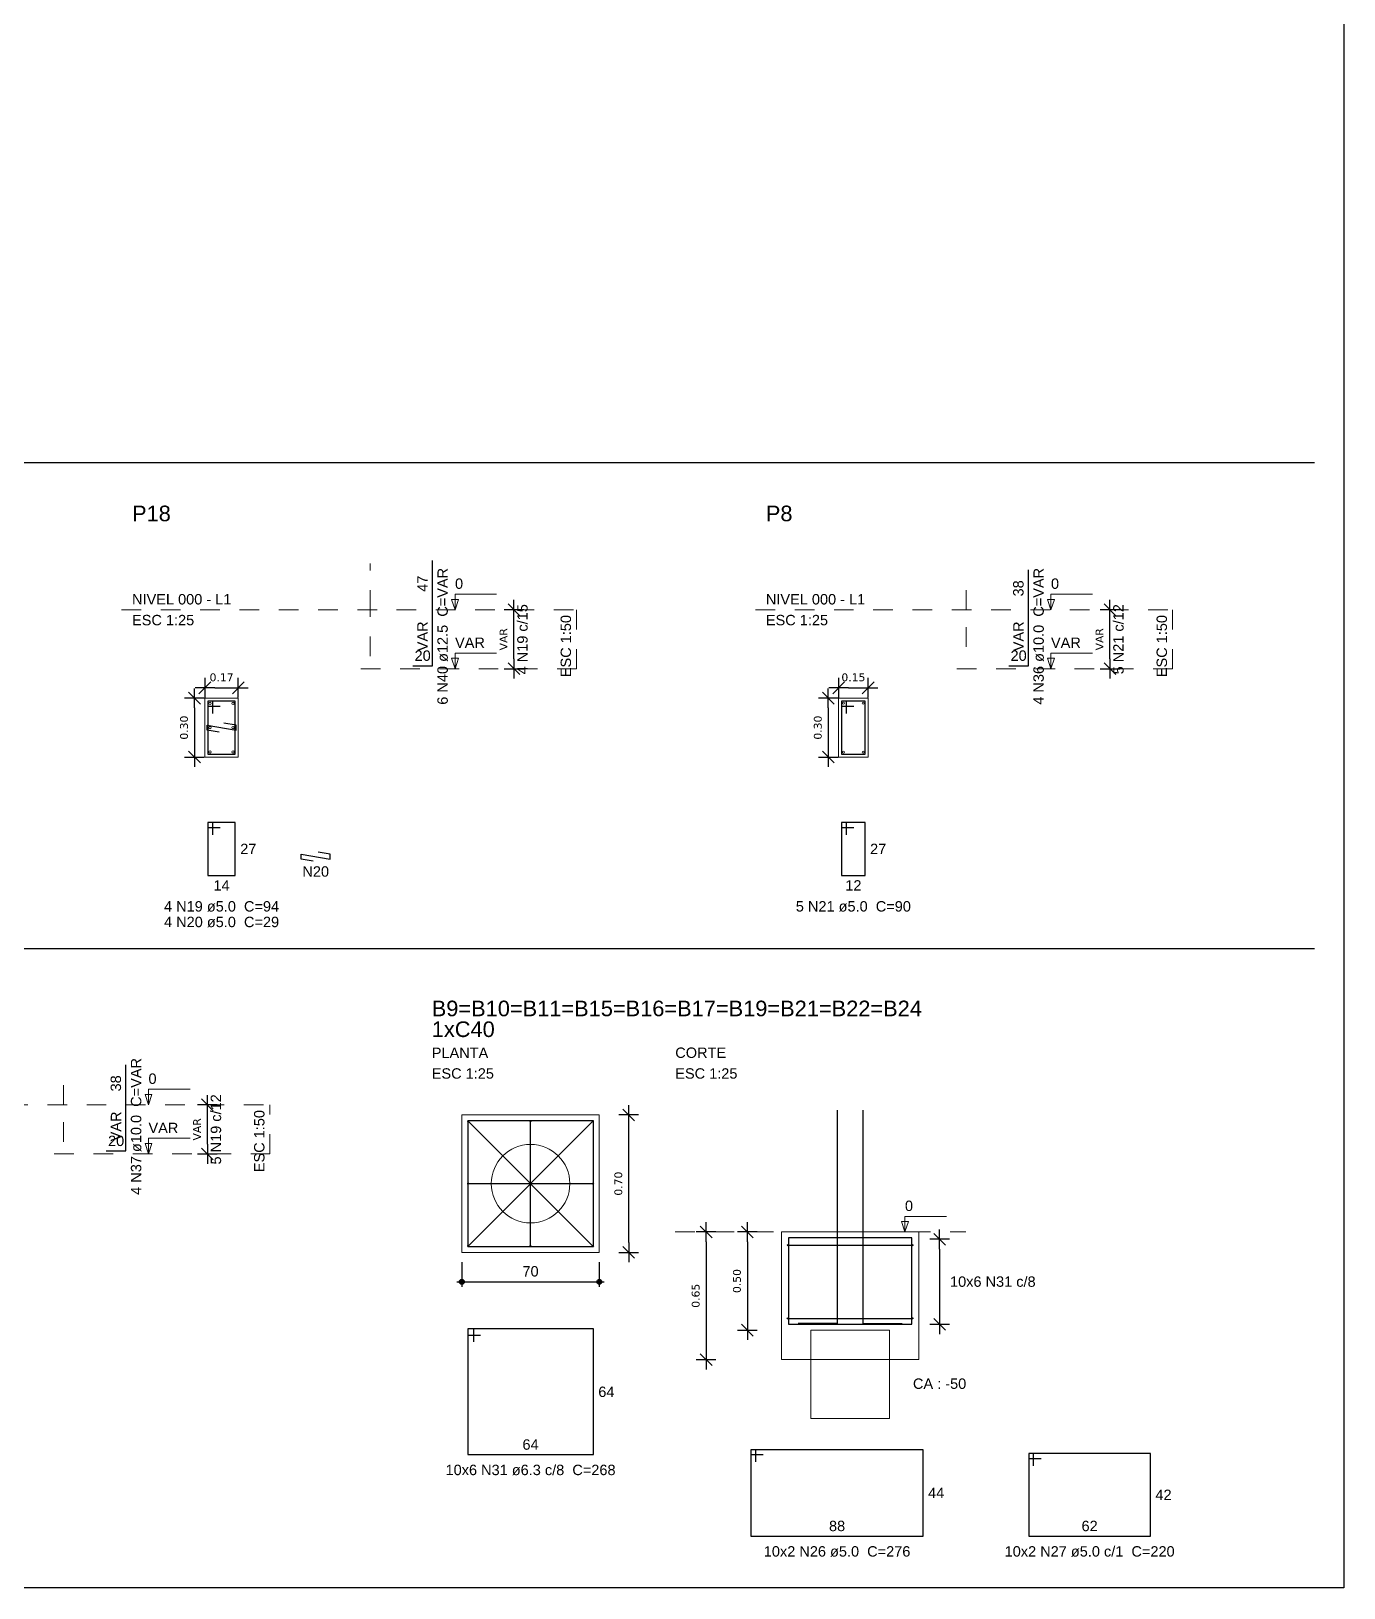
# Model space of a CAD drawing. Extents: x 25 to 1028, y -81 to 176.
# Drawn here: x 877.04 to 883.72, y -15.69 to -7.76 of the extents above; entities that cross this region are included whole.
import ezdxf

# ---------------------------------------------------------------- set-up
doc = ezdxf.new("R2010")
doc.units = 0
doc.header["$LTSCALE"] = 0.3
doc.header["$PDSIZE"] = 0.1
doc.linetypes.add('DOT2', pattern=[3.175, 0, -3.175])
doc.layers.get('0').update_dxf_attribs({"linetype": 'CONTINUOUS'})
doc.layers.get('Defpoints').update_dxf_attribs({"linetype": 'CONTINUOUS'})
doc.layers.add('ARQ-CTA-1_025', color=1, linetype='CONTINUOUS')
for name, color, linetype, lineweight in [('DT-Barras na forma', 2, 'CONTINUOUS', 30), ('DT-Barras no corte', 5, 'CONTINUOUS', 5), ('DT-Barras rebatidas', 2, 'CONTINUOUS', 30), ('DT-Forma', 5, 'CONTINUOUS', 5), ('DT-Pontilhado', 9, 'DOT2', 5), ('DT-Textos', 7, 'CONTINUOUS', 5), ('DT-Título', 3, 'CONTINUOUS', 20), ('LC-Estacas dos blocos', 1, 'CONTINUOUS', 20)]:
    doc.layers.add(name, color=color, linetype=linetype, lineweight=lineweight)
doc.layers.add('VPort', color=45, linetype='CONTINUOUS', plot=False)
doc.styles.add('Arial', font='arial.ttf')
doc.styles.add('FNDE Texto Cota 0025', font='verdana.ttf', dxfattribs={"height": 0.04})
doc.dimstyles.new('FNDE 1-0025', dxfattribs={"dimscale": 5, "dimtxt": 0.04, "dimasz": 0.01, "dimexe": 0.15, "dimexo": 0.15, "dimgap": 0.005, "dimtad": 1, "dimzin": 1, "dimdsep": 46, "dimtxsty": 'FNDE Texto Cota 0025', "dimblk": 'tic', "dimcen": 0.015, "dimdle": 0.15, "dimse1": 1, "dimse2": 1, "dimclrd": 251, "dimclre": 251, "dimclrt": 256, "dimaunit": 1, "dimadec": 3, "dimazin": 0, "dimtfac": 1, "dimtix": 1, "dimtmove": 2, "dimatfit": 3, "dimfxl": 0.15, "dimtvp": 1, "dimtolj": 1, "dimtzin": 0, "dimarcsym": 0})

# ---------------------------------------------------------------- blocks, each defined once
blk = doc.blocks.new('tic')
at = {"color": 251}
for p, q in [((-1, 0), (1, 0)), ((0, -1), (0, 1))]:
    blk.add_line(p, q, dxfattribs=at)
blk.add_line((-0.6, -0.6), (0.6, 0.6))
blk = doc.blocks.new('*D687')
at = {"layer": 'ARQ-CTA-1_025', "color": 251, "lineweight": -2}
blk.add_line((877.8706, -11.208), (877.8706, -11.408), dxfattribs=at)
at = {"layer": 'Defpoints', "color": 0}
for p in [(877.9236, -11.158), (877.8706, -11.458), (877.9236, -11.458)]:
    blk.add_point(p, dxfattribs=at)
at = {"layer": 'ARQ-CTA-1_025', "color": 251, "lineweight": -2, "xscale": 0.05, "yscale": 0.05, "zscale": 0.05}
for p, rotation in [((877.8706, -11.158), 90), ((877.8706, -11.458), 270)]:
    blk.add_blockref('tic', p, dxfattribs=dict(at, rotation=rotation))
at = {"layer": 'ARQ-CTA-1_025', "insert": (877.8177, -11.308), "char_height": 0.04, "attachment_point": 5, "rotation": 90, "style": 'FNDE Texto Cota 0025'}
blk.add_mtext('\\A1;0.30', dxfattribs=at)
blk = doc.blocks.new('*D688')
at = {"layer": 'ARQ-CTA-1_025', "color": 251, "lineweight": -2}
blk.add_line((877.9736, -11.1051), (878.0436, -11.1051), dxfattribs=at)
at = {"layer": 'Defpoints', "color": 0}
for p in [(877.9236, -11.158), (878.0936, -11.1051), (878.0936, -11.158)]:
    blk.add_point(p, dxfattribs=at)
at = {"layer": 'ARQ-CTA-1_025', "color": 251, "lineweight": -2, "xscale": 0.05, "yscale": 0.05, "zscale": 0.05, "rotation": 180}
blk.add_blockref('tic', (877.9236, -11.1051), dxfattribs=at)
at = {"layer": 'ARQ-CTA-1_025', "color": 251, "lineweight": -2, "xscale": 0.05, "yscale": 0.05, "zscale": 0.05}
blk.add_blockref('tic', (878.0936, -11.1051), dxfattribs=at)
at = {"layer": 'ARQ-CTA-1_025', "insert": (878.0086, -11.0521), "char_height": 0.04, "attachment_point": 5, "style": 'FNDE Texto Cota 0025'}
blk.add_mtext('\\A1;0.17', dxfattribs=at)
blk = doc.blocks.new('*D689')
at = {"layer": 'ARQ-CTA-1_025', "color": 251, "lineweight": -2}
blk.add_line((879.497, -10.9579), (879.497, -10.7579), dxfattribs=at)
at = {"layer": 'Defpoints', "color": 0}
for p in [(879.497, -10.7079), (879.55, -10.7079), (879.55, -11.0079)]:
    blk.add_point(p, dxfattribs=at)
at = {"layer": 'ARQ-CTA-1_025', "color": 251, "lineweight": -2, "xscale": 0.05, "yscale": 0.05, "zscale": 0.05}
for p, rotation in [((879.497, -10.7079), 90), ((879.497, -11.0079), 270)]:
    blk.add_blockref('tic', p, dxfattribs=dict(at, rotation=rotation))
at = {"layer": 'ARQ-CTA-1_025', "insert": (879.4441, -10.8579), "char_height": 0.04, "attachment_point": 5, "rotation": 90, "style": 'FNDE Texto Cota 0025'}
blk.add_mtext('\\A1;VAR', dxfattribs=at)
blk = doc.blocks.new('*D690')
at = {"layer": 'ARQ-CTA-1_025', "color": 251, "lineweight": -2}
blk.add_line((881.0971, -11.208), (881.0971, -11.408), dxfattribs=at)
at = {"layer": 'Defpoints', "color": 0}
for p in [(881.1501, -11.158), (881.0971, -11.458), (881.1501, -11.458)]:
    blk.add_point(p, dxfattribs=at)
at = {"layer": 'ARQ-CTA-1_025', "color": 251, "lineweight": -2, "xscale": 0.05, "yscale": 0.05, "zscale": 0.05}
for p, rotation in [((881.0971, -11.158), 90), ((881.0971, -11.458), 270)]:
    blk.add_blockref('tic', p, dxfattribs=dict(at, rotation=rotation))
at = {"layer": 'ARQ-CTA-1_025', "insert": (881.0442, -11.308), "char_height": 0.04, "attachment_point": 5, "rotation": 90, "style": 'FNDE Texto Cota 0025'}
blk.add_mtext('\\A1;0.30', dxfattribs=at)
blk = doc.blocks.new('*D691')
at = {"layer": 'ARQ-CTA-1_025', "color": 251, "lineweight": -2}
blk.add_line((881.2001, -11.1051), (881.2501, -11.1051), dxfattribs=at)
at = {"layer": 'Defpoints', "color": 0}
for p in [(881.1501, -11.158), (881.3001, -11.1051), (881.3001, -11.158)]:
    blk.add_point(p, dxfattribs=at)
at = {"layer": 'ARQ-CTA-1_025', "color": 251, "lineweight": -2, "xscale": 0.05, "yscale": 0.05, "zscale": 0.05, "rotation": 180}
blk.add_blockref('tic', (881.1501, -11.1051), dxfattribs=at)
at = {"layer": 'ARQ-CTA-1_025', "color": 251, "lineweight": -2, "xscale": 0.05, "yscale": 0.05, "zscale": 0.05}
blk.add_blockref('tic', (881.3001, -11.1051), dxfattribs=at)
at = {"layer": 'ARQ-CTA-1_025', "insert": (881.2251, -11.0521), "char_height": 0.04, "attachment_point": 5, "style": 'FNDE Texto Cota 0025'}
blk.add_mtext('\\A1;0.15', dxfattribs=at)
blk = doc.blocks.new('*D692')
at = {"layer": 'ARQ-CTA-1_025', "color": 251, "lineweight": -2}
blk.add_line((882.5312, -10.9579), (882.5312, -10.7579), dxfattribs=at)
at = {"layer": 'Defpoints', "color": 0}
for p in [(882.5312, -10.7079), (882.5841, -10.7079), (882.5841, -11.0079)]:
    blk.add_point(p, dxfattribs=at)
at = {"layer": 'ARQ-CTA-1_025', "color": 251, "lineweight": -2, "xscale": 0.05, "yscale": 0.05, "zscale": 0.05}
for p, rotation in [((882.5312, -10.7079), 90), ((882.5312, -11.0079), 270)]:
    blk.add_blockref('tic', p, dxfattribs=dict(at, rotation=rotation))
at = {"layer": 'ARQ-CTA-1_025', "insert": (882.4782, -10.8579), "char_height": 0.04, "attachment_point": 5, "rotation": 90, "style": 'FNDE Texto Cota 0025'}
blk.add_mtext('\\A1;VAR', dxfattribs=at)
blk = doc.blocks.new('*D717')
at = {"layer": 'ARQ-CTA-1_025', "color": 251, "lineweight": -2}
blk.add_line((877.9366, -13.4289), (877.9366, -13.2789), dxfattribs=at)
at = {"layer": 'Defpoints', "color": 0}
for p in [(877.9366, -13.2289), (877.9896, -13.2289), (877.9896, -13.4789)]:
    blk.add_point(p, dxfattribs=at)
at = {"layer": 'ARQ-CTA-1_025', "color": 251, "lineweight": -2, "xscale": 0.05, "yscale": 0.05, "zscale": 0.05}
for p, rotation in [((877.9366, -13.2289), 90), ((877.9366, -13.4789), 270)]:
    blk.add_blockref('tic', p, dxfattribs=dict(at, rotation=rotation))
at = {"layer": 'ARQ-CTA-1_025', "insert": (877.8837, -13.3539), "char_height": 0.04, "attachment_point": 5, "rotation": 90, "style": 'FNDE Texto Cota 0025'}
blk.add_mtext('\\A1;VAR', dxfattribs=at)
blk = doc.blocks.new('*D718')
at = {"layer": 'ARQ-CTA-1_025', "color": 251, "lineweight": -2}
blk.add_line((880.0816, -13.9303), (880.0816, -13.3303), dxfattribs=at)
at = {"layer": 'Defpoints', "color": 0}
for p in [(879.9316, -13.2803), (880.0816, -13.2803), (879.9316, -13.9803)]:
    blk.add_point(p, dxfattribs=at)
at = {"layer": 'ARQ-CTA-1_025', "color": 251, "lineweight": -2, "xscale": 0.05, "yscale": 0.05, "zscale": 0.05}
for p, rotation in [((880.0816, -13.2803), 90), ((880.0816, -13.9803), 270)]:
    blk.add_blockref('tic', p, dxfattribs=dict(at, rotation=rotation))
at = {"layer": 'ARQ-CTA-1_025', "insert": (880.0286, -13.6303), "char_height": 0.04, "attachment_point": 5, "rotation": 90, "style": 'FNDE Texto Cota 0025'}
blk.add_mtext('\\A1;0.70', dxfattribs=at)
blk = doc.blocks.new('*D719')
at = {"layer": 'ARQ-CTA-1_025', "color": 251, "lineweight": -2}
blk.add_line((880.6854, -13.9262), (880.6854, -14.3262), dxfattribs=at)
at = {"layer": 'Defpoints', "color": 0}
for p in [(880.8584, -13.8762), (880.6854, -14.3762), (880.8584, -14.3762)]:
    blk.add_point(p, dxfattribs=at)
at = {"layer": 'ARQ-CTA-1_025', "color": 251, "lineweight": -2, "xscale": 0.05, "yscale": 0.05, "zscale": 0.05}
for p, rotation in [((880.6854, -13.8762), 90), ((880.6854, -14.3762), 270)]:
    blk.add_blockref('tic', p, dxfattribs=dict(at, rotation=rotation))
at = {"layer": 'ARQ-CTA-1_025', "insert": (880.6325, -14.1262), "char_height": 0.04, "attachment_point": 5, "rotation": 90, "style": 'FNDE Texto Cota 0025'}
blk.add_mtext('\\A1;0.50', dxfattribs=at)
blk = doc.blocks.new('*D720')
at = {"layer": 'ARQ-CTA-1_025', "color": 251, "lineweight": -2}
blk.add_line((880.4754, -13.9262), (880.4754, -14.4762), dxfattribs=at)
at = {"layer": 'Defpoints', "color": 0}
for p in [(880.8584, -13.8762), (880.4754, -14.5262), (880.8584, -14.5262)]:
    blk.add_point(p, dxfattribs=at)
at = {"layer": 'ARQ-CTA-1_025', "color": 251, "lineweight": -2, "xscale": 0.05, "yscale": 0.05, "zscale": 0.05}
for p, rotation in [((880.4754, -13.8762), 90), ((880.4754, -14.5262), 270)]:
    blk.add_blockref('tic', p, dxfattribs=dict(at, rotation=rotation))
at = {"layer": 'ARQ-CTA-1_025', "insert": (880.4225, -14.2012), "char_height": 0.04, "attachment_point": 5, "rotation": 90, "style": 'FNDE Texto Cota 0025'}
blk.add_mtext('\\A1;0.65', dxfattribs=at)
blk = doc.blocks.new('*D721')
at = {"layer": 'ARQ-CTA-1_025', "color": 251, "lineweight": -2}
blk.add_line((881.6643, -13.9637), (881.6643, -14.2962), dxfattribs=at)
at = {"layer": 'Defpoints', "color": 0}
for p in [(881.5584, -13.9137), (881.5584, -14.3462), (881.6643, -14.3462)]:
    blk.add_point(p, dxfattribs=at)
at = {"layer": 'ARQ-CTA-1_025', "color": 251, "lineweight": -2, "xscale": 0.05, "yscale": 0.05, "zscale": 0.05}
for p, rotation in [((881.6643, -13.9137), 90), ((881.6643, -14.3462), 270)]:
    blk.add_blockref('tic', p, dxfattribs=dict(at, rotation=rotation))

msp = doc.modelspace()

# ---------------------------------------------------------------- linework, layer by layer
at = {"layer": 'ARQ-CTA-1_025'}
for p, q in [((879.23157192, -14.03034212), (879.23157192, -14.15534212)), ((879.93157192, -14.03034212), (879.93157192, -14.15534212)), ((879.20657192, -14.13034212), (879.95657192, -14.13034212))]:
    msp.add_line(p, q, dxfattribs=at)
at = {"layer": 'ARQ-CTA-1_025', "const_width": 0.0125}
for points in [[(879.23782192, -14.13034212, 1), (879.22532192, -14.13034212, 1)], [(879.93782192, -14.13034212, 1), (879.92532192, -14.13034212, 1)]]:
    msp.add_lwpolyline(points, format="xyb", close=True, dxfattribs=at)
at = {"layer": 'ARQ-CTA-1_025'}
for centre in [(879.23157192, -14.13034212), (879.93157192, -14.13034212)]:
    msp.add_circle(centre, 0.0125, dxfattribs=at)
at = {"layer": 'DT-Barras na forma'}
for p, q in [((877.96357676, -11.17302211), (877.93857676, -11.17302212)), ((877.93857676, -11.17302212), (877.93857676, -11.44302212)), ((878.07857685, -11.17302212), (877.93857685, -11.17302217)), ((877.93857685, -11.17302217), (877.93857685, -11.19802217)), ((877.96357674, -11.23552211), (877.96357676, -11.17302211)), ((878.07857676, -11.44302212), (878.07857685, -11.17302212)), ((881.19006608, -11.17302211), (881.16506608, -11.17302212)), ((881.16506608, -11.17302212), (881.16506609, -11.44302212)), ((881.28506618, -11.17302212), (881.16506618, -11.17302216)), ((881.16506618, -11.17302216), (881.16506618, -11.19802216)), ((881.19006606, -11.23552211), (881.19006608, -11.17302211)), ((881.28506609, -11.44302212), (881.28506618, -11.17302212)), ((877.93857685, -11.19802217), (878.00107685, -11.19802217)), ((881.16506618, -11.19802216), (881.22756618, -11.19802216)), ((877.93482657, -11.32052212), (877.93482658, -11.29552212)), ((877.99644774, -11.33096636), (877.93482657, -11.32052212)), ((877.93482658, -11.29552212), (878.08232657, -11.32052217)), ((878.08232658, -11.29552217), (878.02070541, -11.28507792)), ((878.08232657, -11.32052217), (878.08232658, -11.29552217)), ((877.93857676, -11.44302212), (878.07857676, -11.44302212)), ((881.16506609, -11.44302212), (881.28506609, -11.44302212)), ((879.26407192, -13.31284212), (879.89907192, -13.94784212)), ((879.26407192, -13.94784212), (879.89907192, -13.31284212)), ((879.58157192, -13.94784212), (879.58157192, -13.31284212)), ((879.26407192, -13.63034212), (879.89907192, -13.63034212)), ((880.89152192, -13.94369837), (881.52522192, -13.94369837)), ((881.52207192, -13.90619837), (880.89467192, -13.90619837)), ((880.89467192, -13.90619837), (880.89467192, -14.34619837)), ((881.52207192, -14.34619837), (881.52207192, -13.90619837)), ((880.89152192, -14.31619837), (881.52522192, -14.31619837)), ((880.89467192, -14.34619837), (881.52207192, -14.34619837))]:
    msp.add_line(p, q, dxfattribs=at)
msp.add_lwpolyline([(879.26157192, -13.31034212), (879.26157192, -13.95034212), (879.90157192, -13.95034212), (879.90157192, -13.31034212), (879.26157192, -13.31034212)], close=True, dxfattribs=at)
for centre, radius in [((879.26407192, -13.31284212), 0.0025), ((879.58157192, -13.31284212), 0.0025), ((879.89907192, -13.31284212), 0.0025), ((879.26407192, -13.63034212), 0.0025), ((879.89907192, -13.63034212), 0.0025), ((879.26407192, -13.94784212), 0.0025), ((879.58157192, -13.94784212), 0.0025), ((879.89907192, -13.94784212), 0.0025), ((880.89152192, -13.94369837), 0.00315), ((881.52522192, -13.94369837), 0.00315), ((880.89152192, -14.31619837), 0.00315), ((880.89467192, -14.34619837), 0.0001), ((880.89467192, -14.34619837), 0.0001), ((881.52522192, -14.31619837), 0.00315)]:
    msp.add_circle(centre, radius, dxfattribs=at)
at = {"layer": 'DT-Barras no corte'}
for centre, radius in [((877.94982674, -11.18427211), 0.00625), ((878.06732674, -11.18427211), 0.00625), ((881.17506606, -11.18302211), 0.005), ((881.27506606, -11.18302211), 0.005), ((877.94982674, -11.30802211), 0.00625), ((878.06732674, -11.30802211), 0.00625), ((877.94982674, -11.43177211), 0.00625), ((878.06732674, -11.43177211), 0.00625), ((881.17506606, -11.43302211), 0.005), ((881.27506606, -11.43302211), 0.005)]:
    msp.add_circle(centre, radius, dxfattribs=at)
at = {"layer": 'DT-Barras rebatidas'}
for p, q in [((879.08225558, -10.69294711), (879.08225566, -10.45751895)), ((882.11639116, -10.69294711), (882.11639122, -10.50460459)), ((879.08225549, -10.99294711), (879.08225558, -10.69294711)), ((882.11639106, -10.99294711), (882.11639116, -10.69294711)), ((878.98225549, -10.99294711), (879.08225549, -10.99294711)), ((882.01639106, -10.99294711), (882.11639106, -10.99294711)), ((877.96357676, -11.79072211), (877.93857676, -11.79072212)), ((877.93857676, -11.79072212), (877.93857676, -12.06072212)), ((878.07857685, -11.79072212), (877.93857685, -11.79072217)), ((877.93857685, -11.79072217), (877.93857685, -11.81572217)), ((877.96357674, -11.85322211), (877.96357676, -11.79072211)), ((878.07857676, -12.06072212), (878.07857685, -11.79072212)), ((881.19006608, -11.79072211), (881.16506608, -11.79072212)), ((881.16506608, -11.79072212), (881.16506609, -12.06072212)), ((881.28506618, -11.79072212), (881.16506618, -11.79072216)), ((881.16506618, -11.79072216), (881.16506618, -11.81572216)), ((881.19006606, -11.85322211), (881.19006608, -11.79072211)), ((881.28506609, -12.06072212), (881.28506618, -11.79072212)), ((877.93857685, -11.81572217), (878.00107685, -11.81572217)), ((881.16506618, -11.81572216), (881.22756618, -11.81572216)), ((878.41408057, -11.97793462), (878.41408058, -11.95293462)), ((878.41408058, -11.95293462), (878.56158057, -11.97793467)), ((878.56158058, -11.95293467), (878.49995941, -11.94249042)), ((878.56158057, -11.97793467), (878.56158058, -11.95293467)), ((878.47570174, -11.98837886), (878.41408057, -11.97793462)), ((877.93857676, -12.06072212), (878.07857676, -12.06072212)), ((881.16506609, -12.06072212), (881.28506609, -12.06072212)), ((877.52183613, -13.21386712), (877.52183619, -13.0255246)), ((877.52183605, -13.46386712), (877.52183613, -13.21386712)), ((877.42183605, -13.46386712), (877.52183605, -13.46386712)), ((879.29307194, -14.37034212), (879.26157194, -14.37034214)), ((879.26157194, -14.37034214), (879.26157195, -15.01034214)), ((879.90157216, -14.37034214), (879.26157216, -14.37034236)), ((879.26157216, -14.37034236), (879.26157216, -14.40184236)), ((879.26157216, -14.40184236), (879.32732216, -14.40184236)), ((879.29307192, -14.43609212), (879.29307194, -14.37034212)), ((879.90157195, -15.01034214), (879.90157216, -14.37034214)), ((879.26157195, -15.01034214), (879.90157195, -15.01034214)), ((880.72877819, -14.98504837), (880.70377819, -14.98504838)), ((880.70377819, -14.98504838), (880.7037782, -15.42504838)), ((881.58059075, -14.98504838), (880.70377834, -14.98504869)), ((880.70377834, -14.98504869), (880.70377834, -15.01004869)), ((880.70377834, -15.01004869), (880.76627834, -15.01004869)), ((880.72877817, -15.04754837), (880.72877819, -14.98504837)), ((881.58059061, -15.42504838), (881.58059075, -14.98504838)), ((882.14279069, -15.00504837), (882.11779069, -15.00504838)), ((882.11779069, -15.00504838), (882.1177907, -15.42504838)), ((882.73779083, -15.00504838), (882.11779083, -15.0050486)), ((882.11779083, -15.0050486), (882.11779083, -15.0300486)), ((882.11779083, -15.0300486), (882.18029083, -15.0300486)), ((882.14279067, -15.06754837), (882.14279069, -15.00504837)), ((882.7377907, -15.42504838), (882.73779083, -15.00504838)), ((880.7037782, -15.42504838), (881.58059061, -15.42504838)), ((882.1177907, -15.42504838), (882.7377907, -15.42504838))]:
    msp.add_line(p, q, dxfattribs=at)
for points in [[(881.14337192, -13.25534212), (881.14337192, -14.34319837), (880.94337192, -14.34319837)], [(881.27337192, -13.25534212), (881.27337192, -14.34319837), (881.47337192, -14.34319837)]]:
    msp.add_lwpolyline(points, dxfattribs=at)
at = {"layer": 'DT-Forma'}
for points in [[(877.92357674, -11.45802211), (877.92357674, -11.15802211), (878.09357674, -11.15802211), (878.09357674, -11.45802211), (877.92357674, -11.45802211)], [(881.15006606, -11.45802211), (881.15006606, -11.15802211), (881.30006606, -11.15802211), (881.30006606, -11.45802211), (881.15006606, -11.45802211)], [(879.23157192, -13.28034212), (879.23157192, -13.98034212), (879.93157192, -13.98034212), (879.93157192, -13.28034212), (879.23157192, -13.28034212)], [(880.85837192, -14.52619837), (880.85837192, -13.87619837), (881.55837192, -13.87619837), (881.55837192, -14.52619837), (880.85837192, -14.52619837)], [(881.00837192, -14.82619837), (881.00837192, -14.37619837), (881.40837192, -14.37619837), (881.40837192, -14.82619837), (881.00837192, -14.82619837)]]:
    msp.add_lwpolyline(points, close=True, dxfattribs=at)
at = {"layer": 'DT-Pontilhado', "ltscale": 0.05}
for p, q in [((878.76455549, -10.70794711), (878.76455549, -10.47251886)), ((881.79869106, -10.70794711), (881.79869106, -10.51960461)), ((877.49997674, -10.70794711), (879.81473049, -10.70794711)), ((878.76455549, -10.94337536), (878.76455549, -10.70794711)), ((879.81473049, -11.00794711), (879.81473049, -10.70794711)), ((880.72646606, -10.70794711), (882.84886606, -10.70794711)), ((881.79869106, -10.89628961), (881.79869106, -10.70794711)), ((882.84886606, -11.00794711), (882.84886606, -10.70794711)), ((878.71750549, -11.00794711), (879.81473049, -11.00794711)), ((881.75164106, -11.00794711), (882.84886606, -11.00794711)), ((877.20413605, -13.22886712), (877.20413605, -13.04052462)), ((876.12191105, -13.22886712), (878.25431105, -13.22886712)), ((877.20413605, -13.41720962), (877.20413605, -13.22886712)), ((878.25431105, -13.47886712), (878.25431105, -13.22886712)), ((877.15708605, -13.47886712), (878.25431105, -13.47886712)), ((880.31837192, -13.87619837), (881.79837192, -13.87619837)), ((881.29337192, -13.87619837), (881.61107192, -13.87619837))]:
    msp.add_line(p, q, dxfattribs=at)
at = {"layer": 'DT-Textos'}
for points in [[(879.21463049, -10.65499711), (879.19698049, -10.70794711), (879.17933049, -10.65499711), (879.21463049, -10.65499711)], [(882.24876606, -10.65499711), (882.23111606, -10.70794711), (882.21346606, -10.65499711), (882.24876606, -10.65499711)], [(879.21463049, -10.95499711), (879.19698049, -11.00794711), (879.17933049, -10.95499711), (879.21463049, -10.95499711)], [(882.24876606, -10.95499711), (882.23111606, -11.00794711), (882.21346606, -10.95499711), (882.24876606, -10.95499711)], [(877.65421105, -13.17591712), (877.63656105, -13.22886712), (877.61891105, -13.17591712), (877.65421105, -13.17591712)], [(877.65421105, -13.42591712), (877.63656105, -13.47886712), (877.61891105, -13.42591712), (877.65421105, -13.42591712)], [(881.50517192, -13.82324837), (881.48752192, -13.87619837), (881.46987192, -13.82324837), (881.50517192, -13.82324837)]]:
    msp.add_lwpolyline(points, close=True, dxfattribs=at)
for points in [[(879.19698049, -10.70794711), (879.19698049, -10.62852211), (879.40878049, -10.62852211)], [(882.23111606, -10.70794711), (882.23111606, -10.62852211), (882.44291606, -10.62852211)], [(879.19698049, -11.00794711), (879.19698049, -10.92852211), (879.40878049, -10.92852211)], [(882.23111606, -11.00794711), (882.23111606, -10.92852211), (882.44291606, -10.92852211)], [(877.63656105, -13.22886712), (877.63656105, -13.14944212), (877.84836105, -13.14944212)], [(877.63656105, -13.47886712), (877.63656105, -13.39944212), (877.84836105, -13.39944212)], [(881.48752192, -13.87619837), (881.48752192, -13.79677337), (881.69932192, -13.79677337)]]:
    msp.add_lwpolyline(points, dxfattribs=at)
at = {"layer": 'LC-Estacas dos blocos'}
msp.add_circle((879.58157192, -13.63034212), 0.2, dxfattribs=at)
at = {"layer": 'VPort'}
for p, q in [((859.70405119, -9.95791029), (883.57238709, -9.95791029)), ((859.70405119, -12.43243169), (883.57238709, -12.43243169))]:
    msp.add_line(p, q, dxfattribs=at)
msp.add_lwpolyline([(859.53511092, 2.4918399), (883.7220624, 2.4918399), (883.7220624, -15.68879616), (859.53511092, -15.68879616)], close=True, dxfattribs=at)

# ---------------------------------------------------------------- texts
at = {"layer": 'ARQ-CTA-1_025', "insert": (879.58163892, -14.10389362), "char_height": 0.05295, "width": 0.12708, "attachment_point": 8, "line_spacing_factor": 0.798, "style": 'Arial'}
msp.add_mtext('70', dxfattribs=at)
at = {"layer": 'DT-Barras na forma', "color": 7, "char_height": 0.05295, "width": 0.6354, "attachment_point": 8, "rotation": 90.000210459, "line_spacing_factor": 0.9, "style": 'Arial'}
for s, insert in [('4 N19 c/15', (879.56745399, -10.85794711)), ('5 N21 c/12', (882.60158956, -10.85794711)), ('5 N19 c/12', (878.00703455, -13.35386712))]:
    msp.add_mtext(s, dxfattribs=dict(at, insert=insert))
at = {"layer": 'DT-Barras rebatidas', "color": 7, "char_height": 0.05295, "attachment_point": 8, "rotation": 90.000210459, "line_spacing_factor": 0.9, "style": 'Arial'}
for s, insert, width in [('47', (879.05793212, -10.57523303), 0.22708), ('6 N40 ø12.5  C=VAR', (879.16162399, -10.84294711), 1.14372), ('4 N36 ø10.0  C=VAR', (882.19580956, -10.84294711), 1.14372), ('38', (882.09206769, -10.59877584), 0.22708), ('VAR', (879.05793203, -10.84294711), 0.29062), ('VAR', (882.09206761, -10.84294711), 0.29062), ('4 N37 ø10.0  C=VAR', (877.60122955, -13.33886712), 1.14372), ('38', (877.49751266, -13.11969585), 0.22708), ('VAR', (877.49751259, -13.33886712), 0.29062)]:
    msp.add_mtext(s, dxfattribs=dict(at, insert=insert, width=width))
at = {"layer": 'DT-Barras rebatidas', "color": 7, "char_height": 0.05295, "line_spacing_factor": 0.9, "style": 'Arial'}
for s, insert, width, attachment_point in [('20', (879.03225549, -10.96862361), 0.22708, 8), ('20', (882.06639106, -10.96862361), 0.22708, 8), ('27', (878.10358109, -11.89924712), 0.22708, 1), ('27', (881.31007042, -11.89924712), 0.22708, 1), ('N20', (878.48784749, -12.06772361), 0.19062, 8), ('14', (878.00857676, -12.08504562), 0.22708, 2), ('12', (881.22506609, -12.08504562), 0.22708, 2), ('4 N19 ø5.0  C=94', (878.00859749, -12.24597361), 1.01664, 8), ('5 N21 ø5.0  C=90', (881.22503306, -12.24597361), 1.01664, 8), ('4 N20 ø5.0  C=29', (878.00859749, -12.32547361), 1.01664, 8), ('20', (877.47183605, -13.43954362), 0.22708, 8), ('10x6 N31 c/8', (881.71713892, -14.15639362), 0.76248, 7), ('64', (879.92657626, -14.66386714), 0.22708, 1), ('64', (879.58157195, -14.98601864), 0.22708, 8), ('10x6 N31 ø6.3 c/8  C=268', (879.58163892, -15.11614362), 1.52496, 8), ('44', (881.60559472, -15.17857338), 0.22708, 1), ('42', (882.7627948, -15.18857338), 0.22708, 1), ('88', (881.1421844, -15.40072488), 0.22708, 8), ('62', (882.4277907, -15.40072488), 0.22708, 8), ('10x2 N26 ø5.0  C=276', (881.14213892, -15.53089362), 1.2708, 8), ('10x2 N27 ø5.0 c/1  C=220', (882.42788892, -15.53089362), 1.52496, 8)]:
    msp.add_mtext(s, dxfattribs=dict(at, insert=insert, width=width, attachment_point=attachment_point))
at = {"layer": 'DT-Textos', "attachment_point": 7, "line_spacing_factor": 0.798, "style": 'Arial'}
for s, insert, char_height, width in [('0', (879.19709749, -10.60197361), 0.05295, 0.06354), ('0', (882.23103306, -10.60197361), 0.05295, 0.06354), ('NIVEL 000 - L1', (877.55284749, -10.68147361), 0.05295, 0.88956), ('NIVEL 000 - L1', (880.77953306, -10.68147361), 0.05295, 0.88956), ('ESC 1:25', (877.55284749, -10.78747361), 0.05295, 0.50832), ('ESC 1:25', (880.77953306, -10.78747361), 0.05295, 0.50832), ('VAR', (879.19709749, -10.90197361), 0.05295, 0.19062), ('VAR', (882.23103306, -10.90197361), 0.05295, 0.19062), ('1xC40', (879.07863892, -12.88465687), 0.079425, 0.47655), ('PLANTA', (879.07863892, -12.99064362), 0.05295, 0.38124), ('CORTE', (880.31838892, -12.99064362), 0.05295, 0.3177), ('0', (877.63645305, -13.12289362), 0.05295, 0.06354), ('ESC 1:25', (879.07863892, -13.09639362), 0.05295, 0.50832), ('ESC 1:25', (880.31838892, -13.09639362), 0.05295, 0.50832), ('VAR', (877.63645305, -13.37289362), 0.05295, 0.19062), ('0', (881.48763892, -13.77039362), 0.05295, 0.06354), ('CA : -50', (881.52838892, -14.67614362), 0.05295, 0.50832)]:
    msp.add_mtext(s, dxfattribs=dict(at, insert=insert, char_height=char_height, width=width))
at = {"layer": 'DT-Textos', "char_height": 0.05295, "width": 0.50832, "attachment_point": 9, "rotation": 90.000210459, "line_spacing_factor": 0.798, "style": 'Arial'}
for insert in [(879.78837399, -10.73444711), (882.82230956, -10.73444711), (878.22772955, -13.25536712)]:
    msp.add_mtext('ESC 1:50', dxfattribs=dict(at, insert=insert))
at = {"layer": 'DT-Título', "char_height": 0.079425, "attachment_point": 7, "line_spacing_factor": 0.798, "style": 'Arial'}
for s, insert, width in [('P18', (877.55284749, -10.25798686), 0.28593), ('P8', (880.77953306, -10.25798686), 0.19062), ('B9=B10=B11=B15=B16=B17=B19=B21=B22=B24', (879.07863892, -12.77890687), 3.62178)]:
    msp.add_mtext(s, dxfattribs=dict(at, insert=insert, width=width))

# ---------------------------------------------------------------- dimensions: what is measured, and where the dimension line sits
at = {"layer": 'ARQ-CTA-1_025'}
for base, p1, p2, text, picture, middle in [((879.49703049, -10.70794711), (879.54998049, -11.00794711), (879.54998049, -10.70794711), 'VAR', '*D689', (879.44408049, -10.85794711)), ((882.53116606, -10.70794711), (882.58411606, -11.00794711), (882.58411606, -10.70794711), 'VAR', '*D692', (882.47821606, -10.85794711)), ((877.93661105, -13.22886712), (877.98956105, -13.47886712), (877.98956105, -13.22886712), 'VAR', '*D717', (877.88366105, -13.35386712)), ((881.66427192, -14.34619837), (881.55837192, -13.91369837), (881.55837192, -14.34619837), ' ', '*D721', (881.63779692, -14.12994837))]:
    dim = msp.add_linear_dim(base=base, p1=p1, p2=p2, angle=90, text=text, dimstyle='FNDE 1-0025', dxfattribs=at)
    dim.commit()
    dim.dimension.update_dxf_attribs({"geometry": picture, "text_midpoint": middle, "dimtype": 160})
for base, p1, p2, picture, middle in [((878.09357674, -11.10507211), (877.92357674, -11.15802211), (878.09357674, -11.15802211), '*D688', (878.00857674, -11.05212211)), ((881.30006606, -11.10507211), (881.15006606, -11.15802211), (881.30006606, -11.15802211), '*D691', (881.22506606, -11.05212211))]:
    dim = msp.add_linear_dim(base=base, p1=p1, p2=p2, dimstyle='FNDE 1-0025', dxfattribs=at)
    dim.commit()
    dim.dimension.update_dxf_attribs({"geometry": picture, "text_midpoint": middle, "dimtype": 160})
for base, p1, p2, picture, middle in [((877.87062674, -11.45802211), (877.92357674, -11.15802211), (877.92357674, -11.45802211), '*D687', (877.81767674, -11.30802211)), ((881.09711606, -11.45802211), (881.15006606, -11.15802211), (881.15006606, -11.45802211), '*D690', (881.04416606, -11.30802211)), ((880.08157192, -13.28034212), (879.93157192, -13.98034212), (879.93157192, -13.28034212), '*D718', (880.02862192, -13.63034212)), ((880.47542192, -14.52619837), (880.85837192, -13.87619837), (880.85837192, -14.52619837), '*D720', (880.42247192, -14.20119837)), ((880.68542192, -14.37619837), (880.85837192, -13.87619837), (880.85837192, -14.37619837), '*D719', (880.63247192, -14.12619837))]:
    dim = msp.add_linear_dim(base=base, p1=p1, p2=p2, angle=90, dimstyle='FNDE 1-0025', dxfattribs=at)
    dim.commit()
    dim.dimension.update_dxf_attribs({"geometry": picture, "text_midpoint": middle, "dimtype": 160})

doc.saveas('drawing.dxf')
